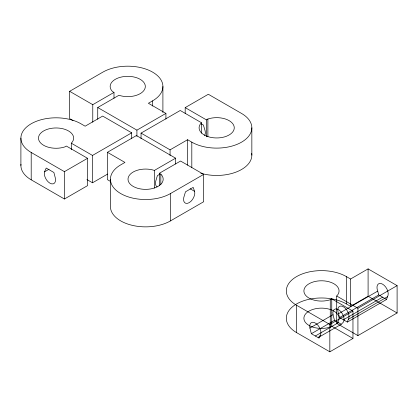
<?xml version="1.0" encoding="UTF-8"?>
<svg xmlns="http://www.w3.org/2000/svg" width="418" height="418" viewBox="0 0 418 418"><rect width="100%" height="100%" fill="white"/><g stroke="black" fill="none" stroke-linecap="round" stroke-linejoin="round"><path stroke-width="0.63" d="M347.395 322.079L348.288 319.347A7.952 4.593 60 0 0 343.418 306.796A7.952 4.593 60 0 0 338.543 313.725L339.568 317.56L347.395 322.079L386.572 299.46L387.465 296.728A7.952 4.593 60 0 0 382.595 284.172A7.952 4.593 60 0 0 377.726 291.106L338.543 313.725M44.486 171.866L46.215 168.052L53.896 172.488L55.354 178.141A7.952 4.593 60 0 1 49.92 183.178A7.952 4.593 60 0 1 44.486 171.866L49 169.264M320.204 335.56L319.038 338.136L311.353 333.7L309.9 328.046A7.952 4.593 60 0 1 316.065 323.485A7.952 4.593 60 0 1 320.204 335.56L318.145 337.619L341.271 324.269L343.33 322.21A7.952 4.593 60 0 0 339.197 310.135A7.952 4.593 60 0 0 333.026 314.697L309.9 328.046M73.035 120.614L69.649 118.66L69.649 91.312L102.875 72.131A35.164 20.304 0 0 1 152.607 72.131A35.164 20.304 0 0 1 152.607 100.842L152.607 106.052M69.649 91.312L92.775 104.667L113.994 92.415L113.994 98.277M97.734 119.245L97.734 107.525L118.947 95.278A17.582 10.152 0 0 0 145.056 88.25A17.582 10.152 0 0 0 124.689 76.489A17.582 10.152 0 0 0 112.515 91.563L113.994 92.415M152.607 100.842L148.39 103.277L165.92 113.398L165.92 119.099M131.691 138.41L131.691 132.819L102.676 116.068L85.147 126.194L80.93 123.759A35.164 20.304 0 0 0 31.198 123.759A35.164 20.304 0 0 0 31.198 152.471L64.424 171.652L87.555 158.302L87.555 185.644L64.424 198.999L31.198 179.818A35.164 20.304 0 0 1 20.957 164.284M87.555 158.302L66.337 146.049L64.858 146.906A17.582 10.152 0 0 1 38.749 139.878A17.582 10.152 0 0 1 59.121 128.117A17.582 10.152 0 0 1 71.295 143.191L92.509 155.439L131.691 132.819M97.734 107.525L136.911 130.144L165.92 113.398M110.807 181.611L107.416 179.651L107.416 152.304L136.425 135.552L175.602 158.176L175.602 164.034M141.054 138.692L141.054 133.102L180.236 110.483L201.45 122.73A17.582 10.152 0 0 0 213.624 137.804A17.582 10.152 0 0 0 233.996 126.043A17.582 10.152 0 0 0 207.887 119.015L206.408 119.867L185.19 107.619L185.19 113.482M185.19 107.619L208.321 94.264L241.547 113.45A35.164 20.304 0 0 1 241.547 142.162A35.164 20.304 0 0 1 191.81 142.162L187.598 139.727L170.069 149.848L141.054 133.102M86.928 179.562L92.509 182.786L107.625 174.06M159.342 185.655L159.342 173.282L160.826 174.139A17.582 10.152 0 0 1 148.651 189.213A17.582 10.152 0 0 1 128.279 177.451A17.582 10.152 0 0 1 154.388 170.424L175.602 158.176M159.342 173.282L180.56 161.034L203.686 174.39L203.686 201.732L170.46 220.918A35.164 20.304 0 0 1 132.14 225.318A35.164 20.304 0 0 1 110.43 206.56L110.43 179.212M159.592 174.332L157.398 175.597L155.663 181.412A7.952 4.593 -60 0 0 157.121 186.846M107.416 152.304L124.945 162.424L120.729 164.859A35.164 20.304 0 0 0 120.729 193.571A35.164 20.304 0 0 0 170.46 193.571L203.686 174.39M352.964 338.465L329.839 351.815L296.613 332.634L296.613 305.286A35.164 20.304 0 0 1 296.613 276.575A35.164 20.304 0 0 1 346.344 276.575L350.561 279.01L368.091 268.889L397.1 285.635L397.1 312.983L357.923 335.602L336.704 323.354A17.582 10.152 0 0 0 324.53 308.28A17.582 10.152 0 0 0 304.163 320.042A17.582 10.152 0 0 0 330.267 327.069L331.751 326.212L352.964 338.465L352.964 311.117L331.751 298.87L330.267 299.722A17.582 10.152 0 0 1 304.163 292.694A17.582 10.152 0 0 1 324.53 280.933A17.582 10.152 0 0 1 336.704 296.007L357.923 308.254L397.1 285.635M296.613 332.634A35.164 20.304 0 0 1 296.613 303.923A35.164 20.304 0 0 1 346.344 303.923L350.561 306.352L368.091 296.231L397.1 312.983M311.353 333.7L334.484 320.35L341.271 324.269M339.568 317.56L378.745 294.941L386.572 299.46M296.613 305.286L329.839 324.472L352.964 311.117M315.334 335.999L338.46 322.644M343.418 319.786L382.595 297.161M348.288 319.347L387.465 296.728M201.204 123.78L203.399 125.045L205.128 130.855A7.952 4.593 60 0 1 204.564 135.458M190.101 188.748L194.616 191.35A7.952 4.593 -60 0 1 189.182 202.662A7.952 4.593 -60 0 1 183.748 197.625L185.477 191.815L193.158 187.379L194.616 191.35M377.726 291.106L378.745 294.941M333.026 314.697L334.484 320.35M368.091 268.889L368.091 296.231M357.923 308.254L357.923 335.602M350.561 279.01L350.561 306.352M346.344 276.575L346.344 303.923M336.704 296.007L336.704 323.354M331.751 298.87L331.751 326.212M330.267 299.722L330.267 327.069M329.839 324.472L329.839 351.815M251.845 127.803L251.845 155.151M207.887 119.015L207.887 136.592M206.408 119.867L206.408 136.796M201.45 122.73L201.45 133.149M191.81 142.162L191.81 167.555M187.598 139.727L187.598 165.12M170.46 193.571L170.46 220.918M170.069 149.848L170.069 155.553M162.905 86.484L162.905 112.531M160.826 174.139L160.826 184.557M154.388 170.424L154.388 188.001M136.911 130.144L136.911 136.357M92.775 104.667L92.775 122.244M92.509 155.439L92.509 182.786M71.295 143.191L71.295 149.701M64.424 171.652L64.424 198.999M31.198 152.471L31.198 179.818M20.9 138.112L20.9 165.46M251.709 153.385A35.164 20.304 0 0 1 236.389 171.965A35.164 20.304 0 0 1 200.823 173.271"/></g></svg>
